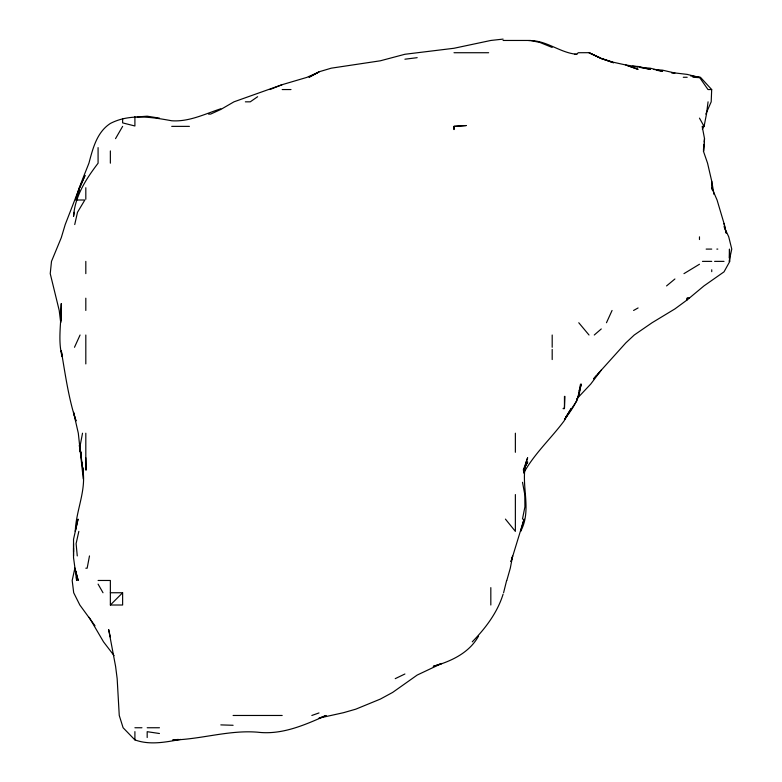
<?xml version="1.0" encoding="UTF-8"?>
<svg xmlns="http://www.w3.org/2000/svg" width="782" height="782" viewBox="0 0 782 782"><rect width="100%" height="100%" fill="white"/><g stroke="black" fill="none" stroke-linecap="round" stroke-linejoin="round"><path stroke-width="1.17" d="M73.537 548.202L73.537 557.683L76.636 580.469L76.441 577.126M60.781 320.503L61.27 303.572L60.585 322.741L61.045 310.464C60.849 325.732 58.044 341.421 62.052 356.416M729.205 258.021L729.469 249.096L729.821 261.374L724.015 271.853L703.956 285.919L687.192 299.887L674.915 308.91L652.071 322.741L634.251 335.009L625.825 342.887L598.181 373.581M564.936 396.376L564.457 407.872L563.06 408.644L564.457 408.644L564.457 396.376M690.535 75.864L700.428 77.271L711.688 89.549L711.19 101.826L705.823 114.094L706.478 114.094L708.072 101.826M703.849 150.916L704.514 138.639L702.187 126.371L704.074 126.371L706.478 114.094M703.438 149.802L703.976 144.22M704.191 141.992L704.514 138.639M578.485 396.376L580.557 384.099C580.459 397.852 572.385 409.025 564.457 419.484L576.735 400.941L581.397 384.099L579.032 390.795M74.31 212.284L73.537 216.419C74.955 196.067 86.079 178.961 98.082 163.203L98.082 147.612M80.184 445.466L82.521 433.199M89.49 555.924L87.154 568.201L85.815 568.201M522.464 519.101L524.918 506.834L524.781 494.556L522.513 482.289M729.107 261.374L731.766 249.096L728.736 236.829L724.015 226.624M78.835 531.379L76.098 543.646L77.271 555.924M74.73 224.551L77.496 212.284L84.847 200.006L76.695 200.006M503.588 592.746L506.638 580.469M79.51 188.853L76.401 200.006L79.441 187.729L85.033 175.461L79.823 187.729M506.814 580.469L510.294 568.201L512.64 555.924L510.988 561.505M74.896 568.201L78.19 580.469L74.857 568.201L72.188 580.469L73.694 592.746L79.832 605.014L95.003 625.786M511.105 561.505L524.077 519.101L520.587 531.379C533.344 507.987 518.349 481.477 527.645 457.744L523.363 470.011L527.645 462.035L523.363 470.011M503.1 594.173C497.391 612.599 485.544 628.19 472.26 641.836M523.529 472.24L524.419 470.011L523.5 472.054M74.495 347.286L80.067 335.009M606.47 322.741L612.062 310.464M523.657 473.081C534.302 453.687 550.978 438.565 564.096 420.921L571.085 408.644L565.669 417.275M115.531 138.639L122.627 126.371M702.344 129.089L704.074 126.371L699.47 118.121M478.555 636.059C469.259 652.96 451.009 661.377 433.238 666.381L441.732 663.459L417.187 675.062L392.642 692.422L380.365 699.079L355.82 709.157L343.552 712.685L318.997 718.12L326.162 715.471C304.579 725.061 281.901 735.119 257.64 732.196C228.94 729.831 201.257 739.352 172.724 740.016L178.364 739.41M601.28 370.082L590.703 384.099L576.735 398.928M596.666 375.331L593.636 378.84L599.716 371.831M528.759 40.605C546.276 39.921 559.814 52.883 576.735 54.281L578.23 52.726L589.012 52.687L600.273 58.054L589.012 52.726L601.28 58.347L613.547 62.765L601.28 58.542L613.547 62.286L625.854 65.004L638.102 69.363L625.825 65.004L638.102 66.851L632.521 66.46M122.627 592.746L122.627 605.014L110.36 605.014L122.627 592.746L110.36 592.746M594.271 335.009L601.28 328.939M666.567 285.919L674.915 278.988M257.64 96.704L250.269 101.826L245.362 101.826M699.47 264.238L683.967 273.641M633.586 310.464L638.102 307.942M395.223 678.659L404.91 673.996M269.907 89.549L282.185 84.661L306.73 77.428L318.997 72.012L309.007 77.271L318.997 71.807L331.275 68.171L380.365 60.791L404.91 54.271L454 48.269L490.822 40.459L503.1 39.11M220.817 108.776C204.767 113.996 189.097 121.982 171.727 120.77C151.542 117.065 129.45 113.546 110.36 123.458C96.792 132.217 92.833 148.609 88.923 163.184C84.182 175.364 78.914 187.348 75.531 200.006L79.51 187.729L65.219 224.551L61.27 237.718L51.495 261.374L50.234 273.641L59.217 310.464L60.585 321.617M282.185 84.661L233.974 101.826L220.817 109.451L210.641 114.094L208.54 114.094M311.832 715.471L318.997 712.94M180.662 739.41C165.706 742.128 149.988 745.295 135.227 740.016M404.91 59.207L417.187 57.672M574.506 54.3L576.735 54.281M137.133 116.938L147.182 116.195L159.45 118.131M503.1 40.459L530.382 40.459L539.922 42.463L552.19 47.458M454 52.726L488.642 52.726M683.273 77.271L687.192 77.271M282.185 89.549L291.002 89.549M711.688 89.549L707.993 89.549L699.47 77.271M171.727 126.371L189.41 126.371M706.156 249.096L711.737 249.096M716.84 249.096L717.808 249.096M702.461 261.374L711.737 261.374M714.592 261.374L724.015 261.374M98.082 580.469L110.36 580.469L110.36 605.014M233.095 715.471L282.185 715.471M134.905 727.749L141.962 727.749M147.182 727.749L159.45 727.749M671.572 72.54L687.192 74.398L698.678 77.271M220.817 724.894L233.095 725.276M632.521 66.245L638.102 66.45L650.37 69.373L639.217 67.252L650.37 68.22L662.647 71.328L657.066 70.36M692.979 77.271L699.47 77.643M671.572 72.824L674.915 73.039L662.647 70.184L653.723 69.461M159.45 733.506L147.182 731.688L147.182 737.534M114.055 655.619L103.507 641.836L89.138 617.291M134.905 739.919L123.106 727.749L119.255 715.471L117.163 678.659L115.589 666.381L108.649 629.559L110.36 637.056M578.768 322.741L589.012 335.009M505.426 519.101L515.367 531.379L515.367 494.556M98.082 584.105L103.009 592.746M703.331 150.916L707.554 163.184L711.737 181.238L711.737 187.729L717.065 200.006L724.357 224.551L726.273 233.476M725.911 232.362L724.015 223.457M711.737 187.729L712.285 189.967M711.737 181.238L714.015 194.425M62.247 356.299L61.27 350.883C65.307 374.304 68.523 398.243 76.001 420.921L73.537 412.3L78.308 433.199L83.263 478.936M83.312 473.364L79.744 445.466L80.976 454.391M82.149 462.201L82.481 464.44M82.99 467.783L83.332 470.011M76.108 571.544L76.235 573.773M73.537 551.848L73.537 539.306L78.044 519.101L75.287 531.379C75.962 510.568 86.255 491.155 82.912 470.011M85.815 457.763L86.206 470.011M711.737 269.77L711.737 271.657M699.47 236.829L699.47 239.546M552.19 335.009L552.19 347.286M552.19 349.398L552.19 359.554M515.367 433.199L515.367 452.289M490.822 587.624L490.822 605.014M134.905 116.577L134.905 125.99L122.627 122.882L122.627 118.727M134.905 731.629L134.905 739.684M110.36 150.916L110.36 163.184M85.815 187.729L85.815 199.263M85.815 261.374L85.815 273.641M85.815 298.186L85.815 310.464M85.815 335.009L85.815 363.923M85.815 433.199L85.815 470.011M73.537 543.646L73.537 555.924M454.068 126.371L454 129.568L454 126.371L466.277 125.54L454.068 126.371M689.284 298.186L687.153 298.186L687.192 299.887L687.192 298.157L689.284 298.186M80.898 454.391L79.344 445.466L80.859 454.391M81.308 457.744L79.676 445.466L81.279 457.744"/></g></svg>
